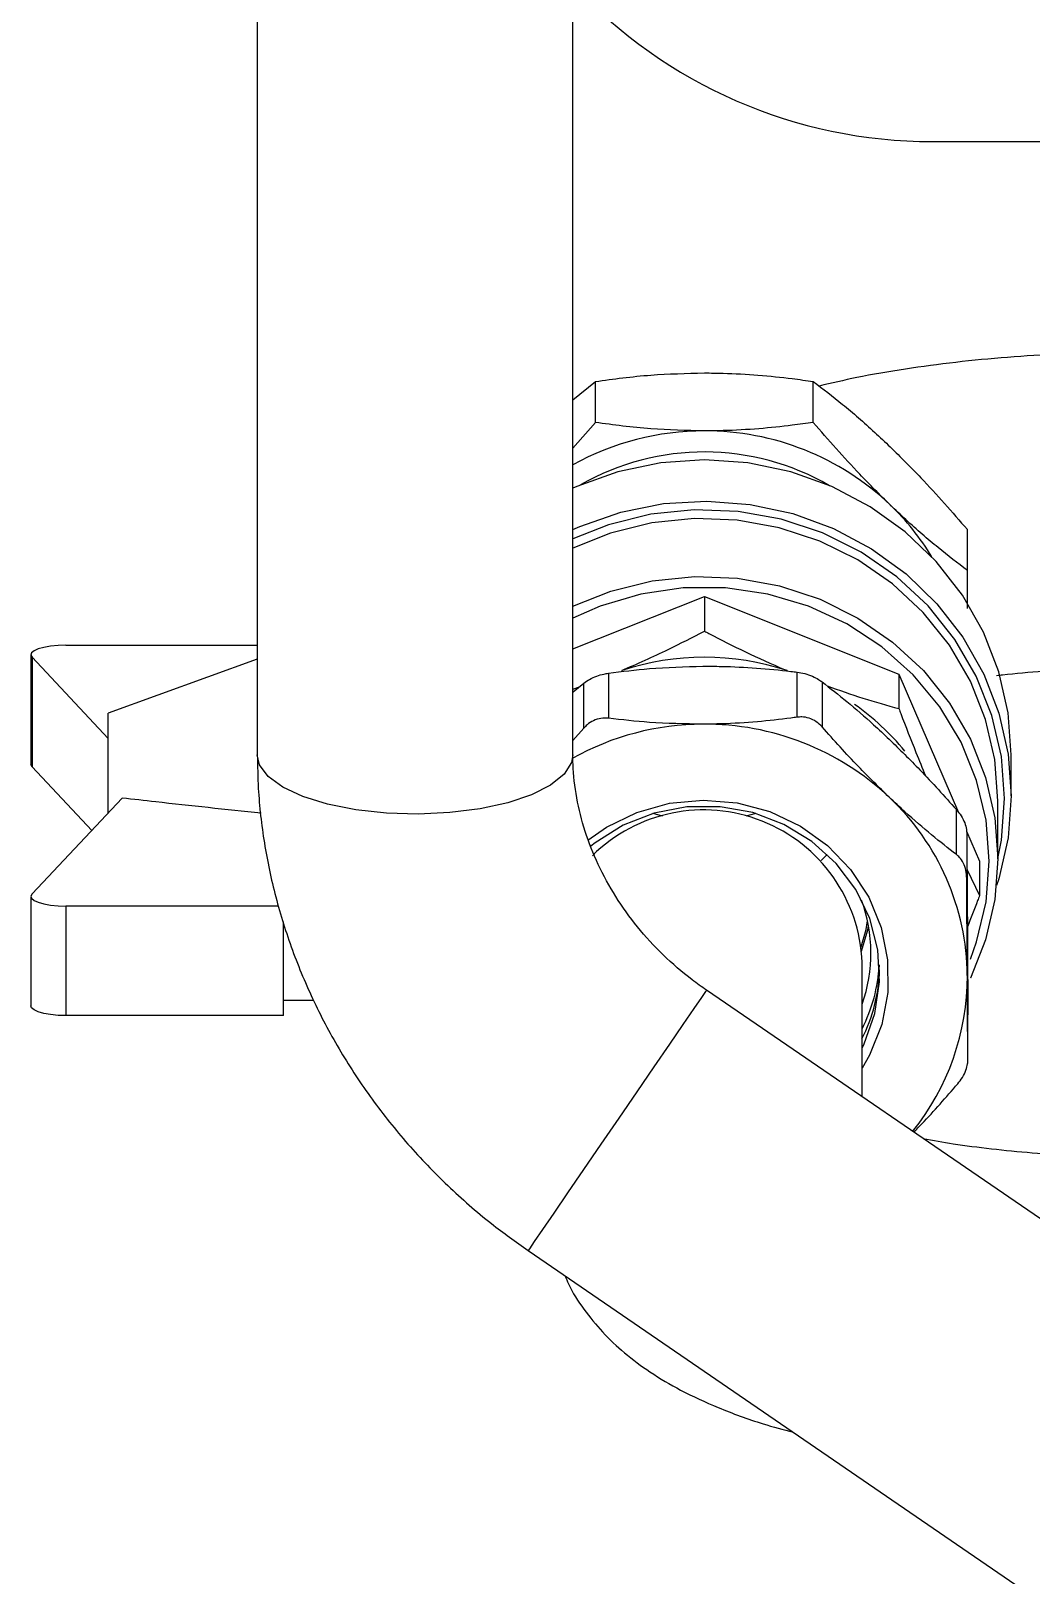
# Model space of a CAD drawing. Extents: x 150 to 4150, y 50 to 2920.
# Drawn here: x 1929.7 to 2072.3, y 1144.5 to 1364.7 of the extents above; entities that cross this region are included whole.
import ezdxf

# ---------------------------------------------------------------- set-up
doc = ezdxf.new("R2010")
doc.units = 0
doc.header["$LTSCALE"] = 10
doc.linetypes.add('SLD-KATı', pattern=[0])
doc.layers.get('0').update_dxf_attribs({"linetype": 'CONTINUOUS'})

msp = doc.modelspace()

# ---------------------------------------------------------------- linework, layer by layer
at = {"color": 7, "linetype": 'SLD-KATı'}
for p, q in [((1961.98, 1374.74), (1961.98, 1261.5)), ((2006.98, 1261.5), (2006.98, 1374.74)), ((2058.23, 1348.92), (2128.23, 1348.92)), ((2006.98, 1312.12), (2010.2, 1314.72)), ((2010.2, 1308.88), (2010.2, 1314.72)), ((2041.26, 1308.88), (2041.26, 1314.72)), ((2010.2, 1308.88), (2006.98, 1305.22)), ((2063.23, 1287.77), (2063.23, 1293.6)), ((2006.98, 1276.59), (2025.73, 1284.06)), ((2025.73, 1284.06), (2053.47, 1273.01)), ((2025.73, 1284.06), (2025.73, 1279.13)), ((1934.69, 1277.12), (1961.98, 1277.12)), ((1929.69, 1275.75), (1929.69, 1260.12)), ((1940.73, 1263.84), (1929.85, 1275.4)), ((1929.85, 1275.4), (1929.85, 1259.78)), ((1961.98, 1275.14), (1940.73, 1267.41)), ((2012.05, 1273.13), (2012.05, 1266.7)), ((2038.98, 1266.85), (2038.98, 1273.27)), ((2053.47, 1273.01), (2053.47, 1268.08)), ((2053.47, 1273.01), (2061.98, 1253.27)), ((2006.98, 1270.87), (2007.93, 1271.2)), ((2007.03, 1270.45), (2008.53, 1271.7)), ((2008.53, 1265.28), (2008.53, 1271.7)), ((2042.52, 1271.88), (2042.52, 1265.46)), ((1940.73, 1253.21), (1940.73, 1267.41)), ((2008.53, 1265.28), (2006.98, 1263.53)), ((1938.38, 1250.71), (1929.85, 1259.78)), ((2069.48, 1255.62), (2069.48, 1261.49)), ((1929.85, 1241.65), (1942.71, 1255.32)), ((2067.6, 1246.68), (2067.6, 1254.95)), ((2019.82, 1252.75), (2018.39, 1253.12)), ((2033.07, 1253.12), (2031.63, 1252.75)), ((2061.67, 1247.27), (2061.67, 1253.69)), ((2063.12, 1250.61), (2064.96, 1246.34)), ((2063.15, 1250.3), (2063.15, 1243.88)), ((2043.26, 1247.28), (2042.4, 1246.4)), ((2064.96, 1246.34), (2064.96, 1241.41)), ((2063.19, 1245.07), (2064.96, 1241.41)), ((1929.69, 1241.3), (1929.69, 1225.68)), ((1934.69, 1239.93), (1934.69, 1224.31)), ((1965.02, 1239.93), (1934.69, 1239.93)), ((1965.73, 1224.31), (1965.73, 1237.66)), ((2048.23, 1212.72), (2048.23, 1231.87)), ((1965.73, 1226.51), (1969.99, 1226.51)), ((2152.51, 1141.3), (2026.02, 1227.93)), ((1965.73, 1224.31), (1934.69, 1224.31)), ((2063.3, 1217.99), (2063.3, 1224.42)), ((2000.59, 1190.81), (2127.08, 1104.17))]:
    msp.add_line(p, q, dxfattribs=at)
at = {"color": 7, "linetype": 'SLD-KATı', "flags": 128}
for points in [[(2069.48, 1261.49), (2069.03, 1267.48), (2067.71, 1273.34), (2065.52, 1278.96), (2062.53, 1284.23), (2058.79, 1289.04), (2054.38, 1293.28), (2049.38, 1296.87), (2043.9, 1299.75), (2038.05, 1301.85), (2031.95, 1303.12), (2025.73, 1303.55), (2019.5, 1303.12), (2013.4, 1301.85), (2007.55, 1299.75), (2006.98, 1299.49)], [(2006.98, 1293.62), (2007.97, 1294.05), (2013.81, 1296.08), (2019.89, 1297.3), (2026.09, 1297.67), (2032.28, 1297.2), (2038.33, 1295.89), (2044.14, 1293.77), (2049.57, 1290.88), (2054.53, 1287.28), (2058.9, 1283.04), (2062.6, 1278.25), (2065.56, 1273), (2067.72, 1267.41), (2069.04, 1261.57), (2069.48, 1255.62), (2069.04, 1249.66), (2067.72, 1243.83), (2067.41, 1242.85)], [(2067.6, 1254.95), (2067.16, 1260.8), (2065.83, 1266.53), (2063.66, 1272.01), (2060.68, 1277.12), (2056.95, 1281.77), (2052.57, 1285.85), (2047.61, 1289.27), (2042.19, 1291.96), (2036.42, 1293.87), (2030.42, 1294.95), (2024.32, 1295.18), (2018.26, 1294.56), (2012.35, 1293.09), (2006.98, 1290.94)], [(2006.98, 1282.68), (2012.39, 1284.84), (2018.3, 1286.3), (2024.37, 1286.92), (2030.46, 1286.68), (2036.45, 1285.6), (2042.22, 1283.69), (2047.63, 1280.99), (2052.58, 1277.57), (2056.97, 1273.49), (2060.69, 1268.85), (2063.66, 1263.73), (2065.84, 1258.25), (2067.16, 1252.53), (2067.6, 1246.68), (2067.16, 1240.84), (2065.84, 1235.12), (2063.66, 1229.64), (2063.66, 1229.64)], [(1934.69, 1277.12), (1933.56, 1277.09), (1932.49, 1276.98), (1931.53, 1276.81), (1930.74, 1276.59), (1930.15, 1276.32), (1929.79, 1276.02), (1929.69, 1275.71), (1929.85, 1275.4)], [(1929.85, 1259.78), (1929.69, 1260.09), (1929.69, 1260.12)], [(2009.09, 1249.33), (2011.78, 1251.19), (2016.11, 1253.29), (2020.76, 1254.59), (2025.58, 1255.04), (2030.41, 1254.64), (2035.07, 1253.39), (2039.42, 1251.34), (2043.3, 1248.55), (2046.59, 1245.13), (2049.16, 1241.18), (2050.94, 1236.85), (2051.85, 1232.28), (2051.88, 1227.62), (2051.02, 1223.04), (2049.29, 1218.69), (2048.23, 1216.81)], [(2048.23, 1219.68), (2048.53, 1220.29), (2050.06, 1224.62), (2050.71, 1229.14), (2050.45, 1233.71), (2049.31, 1238.14), (2047.31, 1242.29), (2044.53, 1245.99), (2041.07, 1249.13), (2037.06, 1251.58), (2032.64, 1253.25), (2027.96, 1254.09), (2023.21, 1254.06), (2018.55, 1253.17), (2014.15, 1251.45), (2010.16, 1248.96), (2009.55, 1248.47)], [(1929.85, 1241.65), (1929.69, 1241.34), (1929.79, 1241.03), (1930.15, 1240.73), (1930.74, 1240.46), (1931.53, 1240.24), (1932.49, 1240.07), (1933.56, 1239.96), (1934.69, 1239.93)], [(2048.11, 1234.11), (2048.78, 1236.59), (2049, 1237.83)], [(2048.16, 1233.51), (2049.02, 1236.55), (2049.13, 1237.13)], [(1934.69, 1224.31), (1933.56, 1224.34), (1932.49, 1224.45), (1931.53, 1224.62), (1930.74, 1224.84), (1930.15, 1225.11), (1929.79, 1225.41), (1929.69, 1225.68)]]:
    msp.add_lwpolyline(points, dxfattribs=at)
at = {"color": 8, "linetype": 'SLD-KATı', "flags": 128}
for points in [[(2067.6, 1246.72), (2068.09, 1249.3), (2068.54, 1255.28), (2068.09, 1261.26), (2066.73, 1267.12), (2064.51, 1272.72), (2061.46, 1277.95), (2057.65, 1282.71), (2053.17, 1286.87), (2048.1, 1290.37), (2042.56, 1293.13), (2036.66, 1295.08), (2030.53, 1296.18), (2024.29, 1296.42), (2018.09, 1295.78), (2012.05, 1294.28), (2006.98, 1292.28)], [(2063.67, 1232.37), (2064.55, 1234.83), (2065.9, 1240.52), (2066.35, 1246.34), (2065.9, 1252.16), (2064.55, 1257.85), (2062.33, 1263.28), (2059.29, 1268.34), (2055.51, 1272.9), (2051.06, 1276.87), (2046.04, 1280.16), (2040.57, 1282.69), (2034.77, 1284.41), (2028.76, 1285.28), (2022.69, 1285.28), (2016.69, 1284.41), (2010.89, 1282.69), (2006.98, 1280.98)], [(1976.03, 1253.67), (1972, 1254.47), (1968.49, 1255.56), (1965.63, 1256.89), (1963.54, 1258.41), (1962.31, 1260.05), (1961.98, 1261.5)], [(2006.98, 1261.5), (2006.78, 1260.39), (2005.73, 1258.73), (2003.81, 1257.18), (2001.1, 1255.8), (1997.7, 1254.66), (1993.77, 1253.8), (1989.45, 1253.26), (1984.93, 1253.05), (1980.4, 1253.19), (1976.03, 1253.67)], [(2026.02, 1227.93), (2025.91, 1227.77), (2025.31, 1226.89), (2024.22, 1225.3), (2022.68, 1223.06), (2020.76, 1220.25), (2018.53, 1217), (2016.09, 1213.44), (2013.54, 1209.71), (2010.97, 1205.97), (2008.51, 1202.36), (2006.23, 1199.05)], [(2006.23, 1199.05), (2004.25, 1196.15), (2002.64, 1193.8), (2001.47, 1192.08), (2000.78, 1191.08), (2000.59, 1190.81)]]:
    msp.add_lwpolyline(points, dxfattribs=at)
at = {"color": 7, "linetype": 'SLD-KATı'}
for centre, radius, start, end in [((2058.23, 1418.92), 70, 222.9337, 270), ((2025.68, 1269.04), 38.63, 89.9296, 118.9586), ((2025.85, 1269.4), 38.27, 46.3927, 90.1843), ((2025.73, 1269.15), 35.52, 59.8449, 119.7861), ((2027.16, 1270.97), 36.23, 31.1778, 46.1737), ((2025.73, 1237.71), 37.69, 71.7736, 108.2264), ((2026.66, 1239.45), 35.69, 39.2312, 54.9522), ((2025.68, 1227.24), 38.62, 90.2405, 119.1349), ((2025.85, 1227.57), 38.28, 46.7149, 90.4935), ((2027.85, 1229.67), 35.38, 0.5483, 46.7412), ((2025.64, 1231.03), 22.6, 2.1412, 134.6596), ((2027.47, 1233.25), 22.01, 340.6012, 20.0189), ((2027.43, 1231.56), 23.3, 332.9968, 358.2419), ((2027.39, 1232.94), 23.34, 333.2275, 356.5246), ((2028.01, 1229.9), 35.22, 321.1183, 0.179)]:
    msp.add_arc(centre, radius, start, end, dxfattribs=at)
for points, knots in [([(2085.73, 1318.9), (2085.21, 1318.89), (2082.13, 1318.87), (2076.49, 1318.67), (2068.93, 1318.2), (2061.51, 1317.48), (2054.32, 1316.51), (2047.78, 1315.4), (2043.86, 1314.48), (2042.09, 1314.07)], [0, 0, 0, 0, 0.033105, 0.196819, 0.360959, 0.525983, 0.692516, 0.861398, 1, 1, 1, 1]), ([(2010.2, 1314.72), (2012.78, 1315.07), (2017.69, 1315.75), (2023.15, 1315.87), (2025.73, 1315.93)], [0, 0, 0, 0, 0.52751, 1, 1, 1, 1]), ([(2025.73, 1315.93), (2026.62, 1315.93), (2029.2, 1315.9), (2033.46, 1315.66), (2037.74, 1315.22), (2040.27, 1314.86), (2041.26, 1314.72)], [0, 0, 0, 0, 0.163827, 0.474627, 0.79439, 1, 1, 1, 1]), ([(2041.26, 1314.72), (2042.63, 1313.67), (2045.41, 1311.54), (2049.18, 1308.27), (2051.5, 1306.08), (2052.24, 1305.38)], [0, 0, 0, 0, 0.396745, 0.806755, 1, 1, 1, 1]), ([(2025.73, 1307.67), (2023.15, 1307.73), (2017.69, 1307.85), (2012.78, 1308.53), (2010.2, 1308.88)], [0, 0, 0, 0, 0.472491, 1, 1, 1, 1]), ([(2041.26, 1308.88), (2040.27, 1308.74), (2037.78, 1308.38), (2033.5, 1307.95), (2029.25, 1307.7), (2026.62, 1307.68), (2025.73, 1307.67)], [0, 0, 0, 0, 0.205609, 0.517013, 0.836172, 1, 1, 1, 1]), ([(2052.24, 1297.11), (2050.77, 1298.56), (2046.92, 1302.37), (2043.42, 1306.4), (2041.26, 1308.88)], [0, 0, 0, 0, 0.381418, 1, 1, 1, 1]), ([(2052.24, 1305.38), (2053.72, 1303.92), (2057.57, 1300.11), (2061.07, 1296.09), (2063.23, 1293.6)], [0, 0, 0, 0, 0.381417, 1, 1, 1, 1]), ([(2063.23, 1287.77), (2061.86, 1288.82), (2059.08, 1290.95), (2055.3, 1294.21), (2052.99, 1296.41), (2052.24, 1297.11)], [0, 0, 0, 0, 0.396746, 0.806753, 1, 1, 1, 1]), ([(2063.23, 1282.36), (2063.23, 1283.07), (2063.23, 1284.89), (2063.23, 1286.67), (2063.23, 1287.77)], [0, 0, 0, 0, 0.387089, 1, 1, 1, 1]), ([(2013.94, 1273.51), (2016.18, 1274.49), (2020.24, 1276.27), (2024.03, 1278.25), (2025.73, 1279.13)], [0, 0, 0, 0, 0.551496, 1, 1, 1, 1]), ([(2025.73, 1279.13), (2025.94, 1279.02), (2027.85, 1278.01), (2031.6, 1276.12), (2035.4, 1274.4), (2037.4, 1273.56), (2037.52, 1273.51)], [0, 0, 0, 0, 0.057842, 0.509007, 0.970882, 1, 1, 1, 1]), ([(2008.53, 1271.7), (2008.79, 1271.89), (2009.32, 1272.26), (2010.35, 1272.73), (2011.29, 1273), (2011.84, 1273.09), (2012.05, 1273.13)], [0, 0, 0, 0, 0.280705, 0.562824, 0.825733, 1, 1, 1, 1]), ([(2012.05, 1273.13), (2013.98, 1273.37), (2018.26, 1273.92), (2022.94, 1274.05), (2025.52, 1274.12)], [0, 0, 0, 0, 0.4489897, 1, 1, 1, 1]), ([(2025.52, 1274.12), (2026.41, 1274.12), (2028.99, 1274.11), (2033.25, 1273.89), (2036.79, 1273.55), (2038.67, 1273.31), (2038.98, 1273.27)], [0, 0, 0, 0, 0.191123, 0.553711, 0.926732, 1, 1, 1, 1]), ([(2038.98, 1273.27), (2039.33, 1273.21), (2040.04, 1273.1), (2041.13, 1272.72), (2041.96, 1272.29), (2042.36, 1272), (2042.52, 1271.88)], [0, 0, 0, 0, 0.280684, 0.562833, 0.825763, 1, 1, 1, 1]), ([(2067.41, 1272.8), (2067.69, 1272.84), (2069.8, 1273.1), (2074.08, 1273.44), (2079.93, 1273.79), (2083.87, 1273.86), (2085.73, 1273.89)], [0, 0, 0, 0, 0.048715, 0.375537, 0.706393, 1, 1, 1, 1]), ([(2042.52, 1271.88), (2043.68, 1270.98), (2046.04, 1269.14), (2049.3, 1266.32), (2051.35, 1264.41), (2052.09, 1263.71)], [0, 0, 0, 0, 0.382415, 0.774658, 1, 1, 1, 1]), ([(2043.24, 1271.32), (2044.95, 1270.71), (2048.48, 1269.45), (2051.78, 1268.55), (2053.47, 1268.08)], [0, 0, 0, 0, 0.485119, 1, 1, 1, 1]), ([(2012.05, 1266.7), (2011.7, 1266.72), (2010.99, 1266.76), (2009.91, 1266.41), (2009.08, 1265.87), (2008.68, 1265.45), (2008.53, 1265.28)], [0, 0, 0, 0, 0.28071, 0.562827, 0.825737, 1, 1, 1, 1]), ([(2025.52, 1265.86), (2022.94, 1265.9), (2018.26, 1265.98), (2013.98, 1266.48), (2012.05, 1266.7)], [0, 0, 0, 0, 0.5510099, 1, 1, 1, 1]), ([(2038.98, 1266.85), (2038.67, 1266.81), (2036.83, 1266.56), (2033.29, 1266.17), (2029.03, 1265.9), (2026.41, 1265.87), (2025.52, 1265.86)], [0, 0, 0, 0, 0.073268, 0.436538, 0.808875, 1, 1, 1, 1]), ([(2042.52, 1265.46), (2042.26, 1265.73), (2041.72, 1266.26), (2040.69, 1266.76), (2039.74, 1266.92), (2039.19, 1266.87), (2038.98, 1266.85)], [0, 0, 0, 0, 0.280704, 0.562816, 0.8257421, 1, 1, 1, 1]), ([(2053.47, 1268.08), (2053.56, 1267.85), (2054.35, 1265.77), (2055.6, 1262.54), (2056.81, 1259.6), (2057.26, 1258.49)], [0, 0, 0, 0, 0.074016, 0.651305, 1, 1, 1, 1]), ([(2052.09, 1255.44), (2050.62, 1256.89), (2047.29, 1260.13), (2044.22, 1263.56), (2042.52, 1265.46)], [0, 0, 0, 0, 0.444639, 1, 1, 1, 1]), ([(2052.09, 1263.71), (2053.57, 1262.26), (2056.9, 1259.02), (2059.96, 1255.59), (2061.67, 1253.69)], [0, 0, 0, 0, 0.444646, 1, 1, 1, 1]), ([(1961.98, 1261.5), (1962.01, 1259.9), (1962.08, 1255.7), (1962.87, 1248.91), (1964.49, 1241.19), (1966.87, 1233.6), (1969.97, 1226.22), (1973.78, 1219.09), (1978.26, 1212.31), (1983.37, 1205.91), (1989.07, 1199.99), (1994.83, 1194.93), (1998.83, 1192.07), (2000.59, 1190.81)], [0, 0, 0, 0, 0.058777, 0.153888, 0.249188, 0.344792, 0.440688, 0.53685, 0.633249, 0.729853, 0.826627, 0.923542, 1, 1, 1, 1]), ([(2026.02, 1227.93), (2025.34, 1228.42), (2023.17, 1229.96), (2019.78, 1232.9), (2016.11, 1236.9), (2013, 1241.25), (2010.49, 1245.83), (2008.62, 1250.58), (2007.42, 1255.39), (2007.01, 1259.03), (2006.98, 1261.05), (2006.98, 1261.5)], [0, 0, 0, 0, 0.058323, 0.186339, 0.314386, 0.442532, 0.570981, 0.700014, 0.830016, 0.961486, 1, 1, 1, 1]), ([(1962.52, 1253.15), (1957.5, 1253.69), (1950.87, 1254.39), (1944.3, 1255.14), (1942.71, 1255.32)], [0, 0, 0, 0, 0.757778, 1, 1, 1, 1]), ([(2061.67, 1247.27), (2060.5, 1248.17), (2058.15, 1250.01), (2054.89, 1252.83), (2052.84, 1254.74), (2052.09, 1255.44)], [0, 0, 0, 0, 0.3824078, 0.7746501, 1, 1, 1, 1]), ([(2061.67, 1253.69), (2061.9, 1253.39), (2062.38, 1252.81), (2062.88, 1251.79), (2063.12, 1250.93), (2063.14, 1250.48), (2063.15, 1250.3)], [0, 0, 0, 0, 0.280708, 0.562832, 0.825751, 1, 1, 1, 1]), ([(2063.15, 1250.3), (2063.15, 1250.04), (2063.16, 1248.51), (2063.18, 1245.48), (2063.21, 1241.63), (2063.22, 1239.13), (2063.23, 1238.28)], [0, 0, 0, 0, 0.073264, 0.436543, 0.80887, 1, 1, 1, 1]), ([(2063.15, 1243.88), (2063.13, 1244.26), (2063.08, 1245.02), (2062.7, 1246.08), (2062.19, 1246.83), (2061.82, 1247.14), (2061.67, 1247.27)], [0, 0, 0, 0, 0.280694, 0.562822, 0.825739, 1, 1, 1, 1]), ([(2063.23, 1230.01), (2063.22, 1230.88), (2063.21, 1233.38), (2063.18, 1237.72), (2063.16, 1241.49), (2063.15, 1243.54), (2063.15, 1243.88)], [0, 0, 0, 0, 0.1911283, 0.553706, 0.9267372, 1, 1, 1, 1]), ([(2064.96, 1241.41), (2064.88, 1241.18), (2064.31, 1239.7), (2063.73, 1238.2), (2063.24, 1236.95)], [0, 0, 0, 0, 0.159438, 1, 1, 1, 1]), ([(2063.23, 1238.28), (2063.24, 1235.74), (2063.27, 1231.14), (2063.29, 1226.5), (2063.3, 1224.42)], [0, 0, 0, 0, 0.551009, 1, 1, 1, 1]), ([(2063.3, 1217.99), (2063.29, 1219.61), (2063.27, 1223.2), (2063.24, 1227.59), (2063.23, 1230.01)], [0, 0, 0, 0, 0.44899, 1, 1, 1, 1]), ([(2061.86, 1214.59), (2062.09, 1214.88), (2062.56, 1215.48), (2063.06, 1216.5), (2063.28, 1217.36), (2063.3, 1217.81), (2063.3, 1217.99)], [0, 0, 0, 0, 0.280684, 0.562838, 0.825749, 1, 1, 1, 1]), ([(2055.57, 1207.7), (2055.96, 1208.09), (2058.16, 1210.31), (2060.19, 1212.66), (2061.86, 1214.59)], [0, 0, 0, 0, 0.176371, 1, 1, 1, 1]), ([(2088.23, 1204.09), (2087.12, 1204.1), (2083.9, 1204.11), (2078.6, 1204.29), (2072.46, 1204.68), (2066.63, 1205.25), (2061.38, 1205.94), (2058.35, 1206.49), (2056.95, 1206.75)], [0, 0, 0, 0, 0.0983409, 0.2859961, 0.4730957, 0.6588633, 0.8425245, 1, 1, 1, 1]), ([(2005.88, 1187.19), (2006.03, 1186.82), (2006.73, 1185.1), (2008.54, 1182.38), (2011.21, 1179.06), (2014.4, 1176.08), (2018.1, 1173.33), (2022.52, 1170.73), (2027.85, 1168.29), (2033.18, 1166.31), (2036.97, 1165.29), (2038.42, 1164.9)], [0, 0, 0, 0, 0.026823, 0.124361, 0.224666, 0.330694, 0.446539, 0.577618, 0.72885, 0.89615, 1, 1, 1, 1])]:
    msp.add_open_spline(points, degree=3, knots=knots, dxfattribs=at)

doc.saveas('drawing.dxf')
